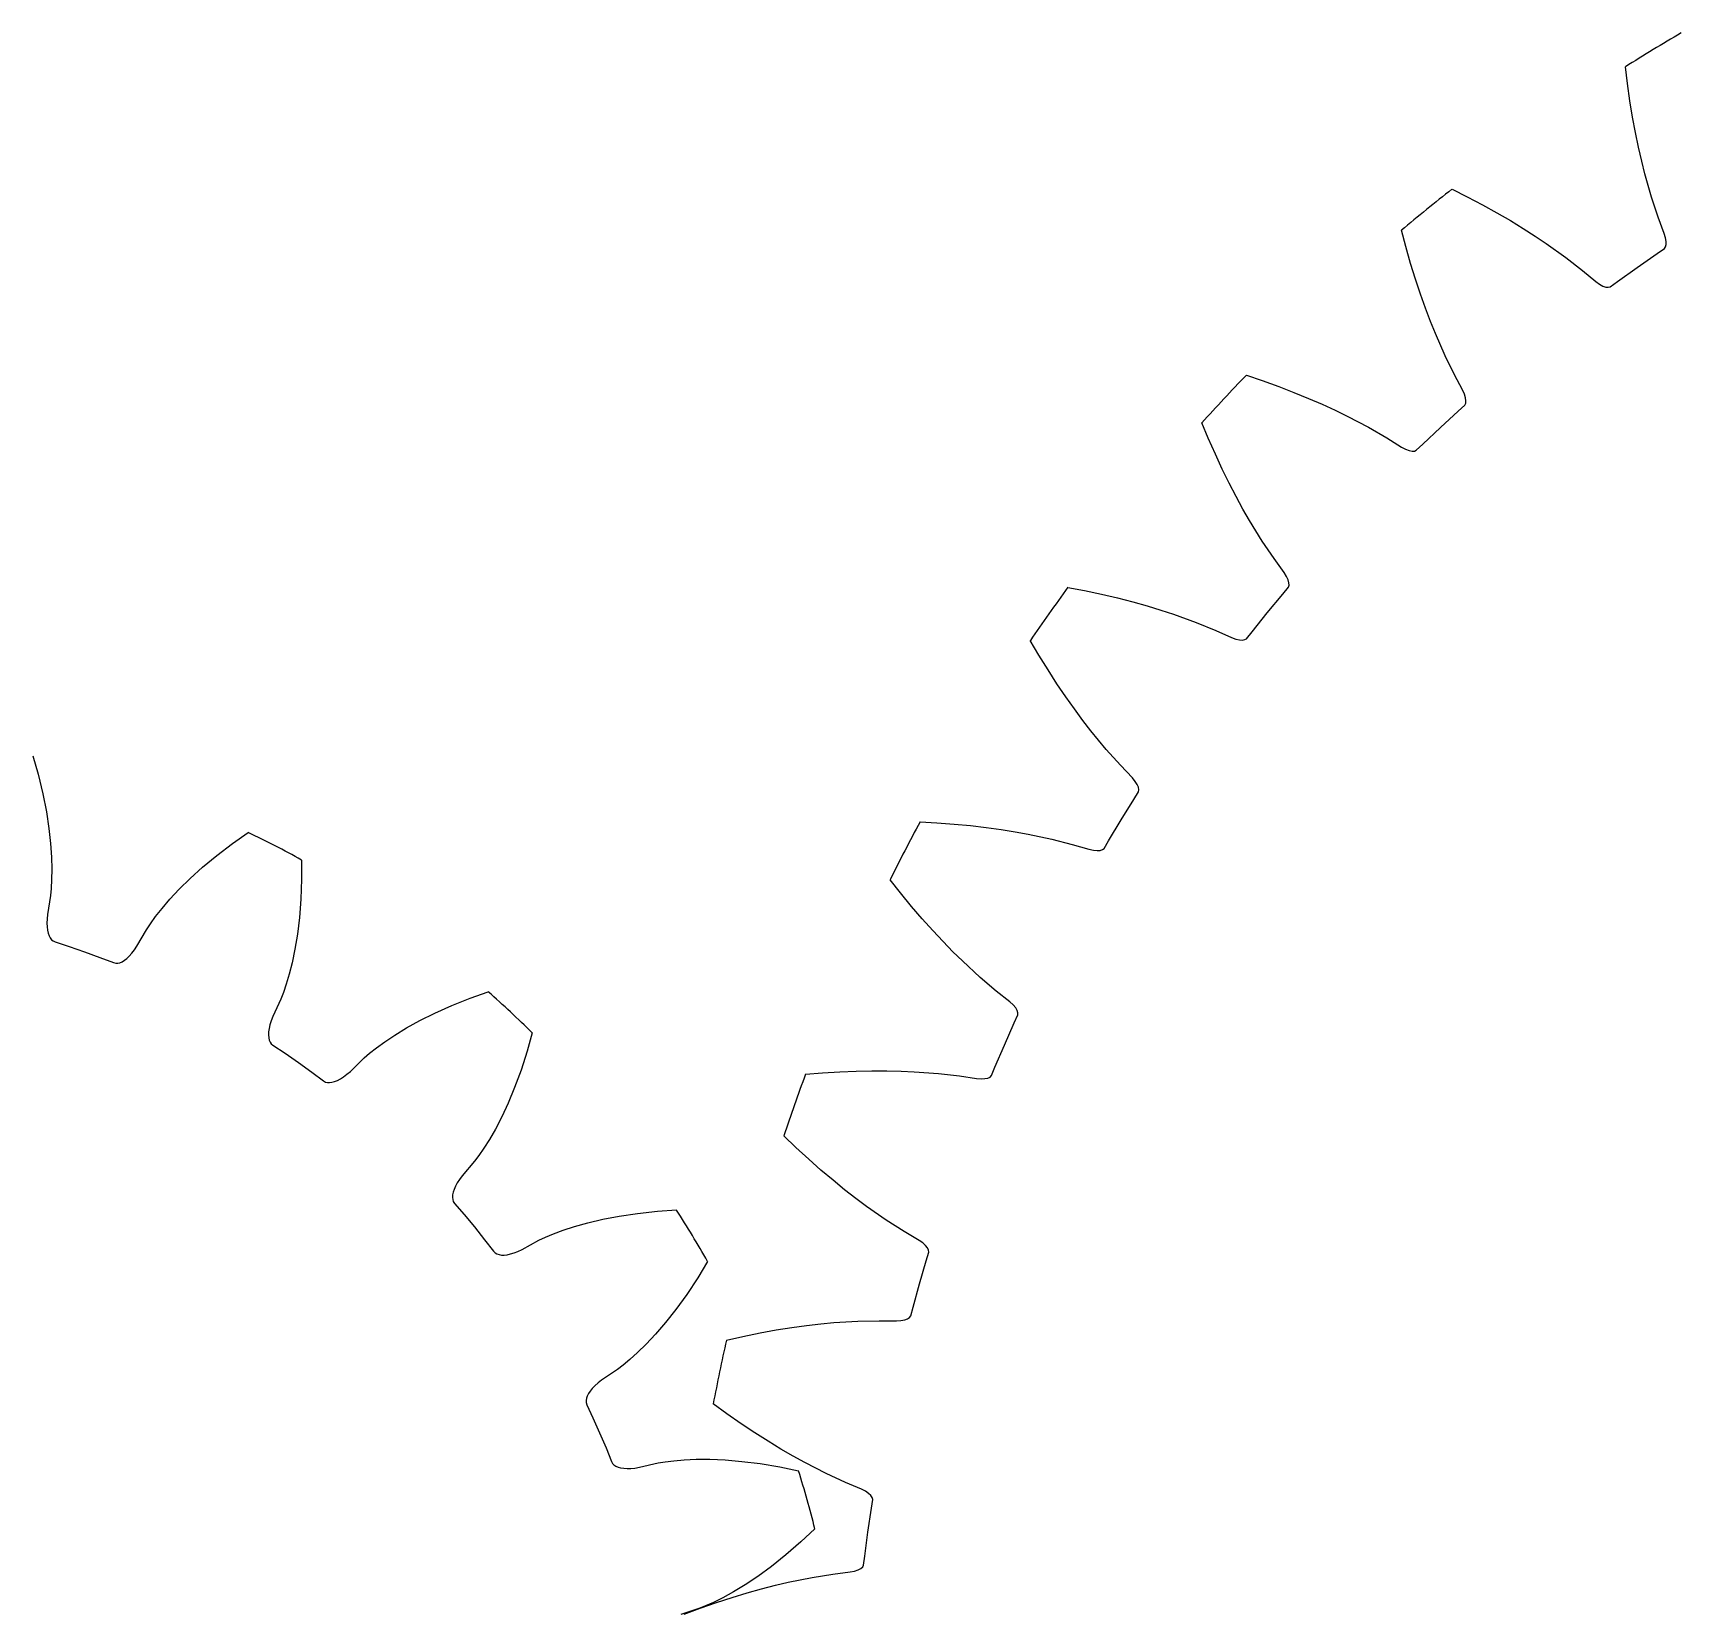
# Model space of a CAD drawing. Extents: x -12.4 to 58.5, y -24 to 24.
# Drawn here: x 2.89 to 22.36, y 2.02 to 20.7 of the extents above; entities that cross this region are included whole.
import ezdxf

# ---------------------------------------------------------------- set-up
doc = ezdxf.new("R2010")
doc.units = 0

msp = doc.modelspace()

# ---------------------------------------------------------------- linework, layer by layer
at = {"layer": 'layer0'}
for p, q in [((21.727, 20.106), (21.703, 20.303)), ((21.756, 19.902), (21.727, 20.106)), ((21.788, 19.71), (21.756, 19.902)), ((21.822, 19.528), (21.788, 19.71)), ((21.858, 19.355), (21.822, 19.528)), ((21.896, 19.19), (21.858, 19.355)), ((21.934, 19.039), (21.896, 19.19)), ((22.012, 18.764), (21.934, 19.039)), ((19.655, 18.858), (19.832, 18.769)), ((19.832, 18.769), (20.015, 18.673)), ((22.091, 18.527), (22.012, 18.764)), ((20.015, 18.673), (20.185, 18.579)), ((20.185, 18.579), (20.346, 18.486)), ((22.162, 18.335), (22.091, 18.527)), ((19.108, 18.179), (19.057, 18.372)), ((20.346, 18.486), (20.496, 18.394)), ((20.496, 18.394), (20.639, 18.303)), ((20.639, 18.303), (20.768, 18.217)), ((22.177, 18.284), (22.162, 18.335)), ((19.165, 17.981), (19.108, 18.179)), ((20.768, 18.217), (21.001, 18.051)), ((22.077, 18.096), (22.164, 18.156)), ((22.164, 18.156), (22.177, 18.176)), ((22.184, 18.24), (22.177, 18.284)), ((22.177, 18.176), (22.184, 18.204)), ((22.184, 18.204), (22.184, 18.24)), ((19.222, 17.796), (19.165, 17.981)), ((21.001, 18.051), (21.198, 17.897)), ((21.609, 17.766), (21.842, 17.932)), ((21.842, 17.932), (22.077, 18.096)), ((19.281, 17.619), (19.222, 17.796)), ((21.198, 17.897), (21.355, 17.766)), ((21.355, 17.766), (21.399, 17.735)), ((21.399, 17.735), (21.438, 17.713)), ((21.523, 17.704), (21.609, 17.766)), ((19.34, 17.453), (19.281, 17.619)), ((21.438, 17.713), (21.472, 17.701)), ((21.472, 17.701), (21.5, 17.698)), ((21.5, 17.698), (21.523, 17.704)), ((19.4, 17.295), (19.34, 17.453)), ((19.458, 17.151), (19.4, 17.295)), ((19.573, 16.889), (19.458, 17.151)), ((19.684, 16.665), (19.573, 16.889)), ((17.225, 16.661), (17.413, 16.597)), ((17.413, 16.597), (17.607, 16.527)), ((19.78, 16.485), (19.684, 16.665)), ((17.607, 16.527), (17.788, 16.457)), ((17.788, 16.457), (17.96, 16.386)), ((17.96, 16.386), (18.122, 16.316)), ((19.802, 16.436), (19.78, 16.485)), ((19.815, 16.393), (19.802, 16.436)), ((19.82, 16.357), (19.815, 16.393)), ((19.817, 16.329), (19.82, 16.357)), ((18.122, 16.316), (18.275, 16.245)), ((18.275, 16.245), (18.416, 16.177)), ((18.416, 16.177), (18.669, 16.044)), ((19.518, 16.042), (19.728, 16.236)), ((19.728, 16.236), (19.807, 16.307)), ((19.807, 16.307), (19.817, 16.329)), ((16.776, 15.914), (16.699, 16.098)), ((18.669, 16.044), (18.885, 15.919)), ((19.31, 15.845), (19.518, 16.042)), ((16.859, 15.726), (16.776, 15.914)), ((18.885, 15.919), (19.058, 15.81)), ((19.058, 15.81), (19.106, 15.786)), ((19.106, 15.786), (19.147, 15.77)), ((19.211, 15.763), (19.233, 15.772)), ((19.233, 15.772), (19.31, 15.845)), ((16.941, 15.55), (16.859, 15.726)), ((19.147, 15.77), (19.183, 15.762)), ((19.183, 15.762), (19.211, 15.763)), ((17.023, 15.383), (16.941, 15.55)), ((17.105, 15.226), (17.023, 15.383)), ((17.185, 15.078), (17.105, 15.226)), ((17.263, 14.943), (17.185, 15.078)), ((17.413, 14.699), (17.263, 14.943)), ((17.552, 14.492), (17.413, 14.699)), ((17.673, 14.327), (17.552, 14.492)), ((17.701, 14.281), (17.673, 14.327)), ((17.719, 14.241), (17.701, 14.281)), ((17.729, 14.206), (17.719, 14.241)), ((15.117, 14.153), (15.313, 14.116)), ((15.313, 14.116), (15.514, 14.072)), ((15.514, 14.072), (15.703, 14.028)), ((15.703, 14.028), (15.883, 13.981)), ((17.473, 13.852), (17.655, 14.073)), ((17.655, 14.073), (17.723, 14.155)), ((17.723, 14.155), (17.73, 14.177)), ((17.73, 14.177), (17.729, 14.206)), ((15.883, 13.981), (16.053, 13.934)), ((16.053, 13.934), (16.214, 13.885)), ((16.214, 13.885), (16.363, 13.836)), ((16.363, 13.836), (16.632, 13.739)), ((17.294, 13.629), (17.473, 13.852)), ((16.632, 13.739), (16.863, 13.645)), ((16.863, 13.645), (17.049, 13.561)), ((14.774, 13.353), (14.673, 13.524)), ((17.049, 13.561), (17.1, 13.542)), ((17.1, 13.542), (17.143, 13.532)), ((17.143, 13.532), (17.179, 13.53)), ((17.179, 13.53), (17.207, 13.535)), ((17.207, 13.535), (17.228, 13.546)), ((17.228, 13.546), (17.294, 13.629)), ((14.882, 13.177), (14.774, 13.353)), ((14.987, 13.014), (14.882, 13.177)), ((15.092, 12.86), (14.987, 13.014)), ((15.193, 12.716), (15.092, 12.86)), ((15.294, 12.58), (15.193, 12.716)), ((15.389, 12.457), (15.294, 12.58)), ((15.57, 12.236), (15.389, 12.457)), ((15.737, 12.05), (15.57, 12.236)), ((15.879, 11.902), (15.737, 12.05)), ((15.912, 11.86), (15.879, 11.902)), ((15.896, 11.648), (15.952, 11.738)), ((15.937, 11.823), (15.912, 11.86)), ((15.951, 11.79), (15.937, 11.823)), ((15.956, 11.762), (15.951, 11.79)), ((15.952, 11.738), (15.956, 11.762)), ((15.745, 11.405), (15.896, 11.648)), ((13.371, 11.382), (13.569, 11.371)), ((13.569, 11.371), (13.775, 11.356)), ((13.775, 11.356), (13.968, 11.338)), ((13.968, 11.338), (14.153, 11.316)), ((14.153, 11.316), (14.327, 11.292)), ((15.598, 11.159), (15.745, 11.405)), ((14.327, 11.292), (14.494, 11.265)), ((14.494, 11.265), (14.647, 11.238)), ((14.647, 11.238), (14.927, 11.178)), ((14.927, 11.178), (15.169, 11.116)), ((15.169, 11.116), (15.365, 11.058)), ((15.544, 11.068), (15.598, 11.159)), ((15.365, 11.058), (15.418, 11.047)), ((15.418, 11.047), (15.462, 11.043)), ((15.462, 11.043), (15.498, 11.045)), ((15.498, 11.045), (15.526, 11.054)), ((15.526, 11.054), (15.544, 11.068)), ((13.14, 10.542), (13.016, 10.698)), ((13.271, 10.383), (13.14, 10.542)), ((13.397, 10.236), (13.271, 10.383)), ((13.521, 10.097), (13.397, 10.236)), ((13.642, 9.969), (13.521, 10.097)), ((13.759, 9.848), (13.642, 9.969)), ((13.871, 9.738), (13.759, 9.848)), ((14.081, 9.544), (13.871, 9.738)), ((14.271, 9.382), (14.081, 9.544)), ((14.431, 9.255), (14.271, 9.382)), ((14.471, 9.219), (14.431, 9.255)), ((14.5, 9.185), (14.471, 9.219)), ((14.518, 9.154), (14.5, 9.185)), ((14.527, 9.127), (14.518, 9.154)), ((14.367, 8.745), (14.483, 9.007)), ((14.483, 9.007), (14.526, 9.103)), ((14.526, 9.103), (14.527, 9.127)), ((14.255, 8.482), (14.367, 8.745)), ((12.018, 8.399), (12.216, 8.415)), ((12.216, 8.415), (12.422, 8.428)), ((12.422, 8.428), (12.615, 8.436)), ((12.615, 8.436), (12.801, 8.44)), ((12.801, 8.44), (12.978, 8.44)), ((12.978, 8.44), (13.146, 8.436)), ((13.146, 8.436), (13.302, 8.43)), ((13.302, 8.43), (13.587, 8.409)), ((13.587, 8.409), (13.836, 8.38)), ((13.836, 8.38), (14.038, 8.35)), ((14.197, 8.367), (14.214, 8.384)), ((14.214, 8.384), (14.255, 8.482)), ((14.038, 8.35), (14.091, 8.346)), ((14.091, 8.346), (14.136, 8.348)), ((14.136, 8.348), (14.171, 8.355)), ((14.171, 8.355), (14.197, 8.367)), ((11.903, 7.535), (11.76, 7.673)), ((12.055, 7.396), (11.903, 7.535)), ((12.2, 7.267), (12.055, 7.396)), ((12.342, 7.147), (12.2, 7.267)), ((12.478, 7.036), (12.342, 7.147)), ((12.612, 6.932), (12.478, 7.036)), ((12.737, 6.839), (12.612, 6.932)), ((12.971, 6.675), (12.737, 6.839)), ((13.182, 6.54), (12.971, 6.675)), ((13.358, 6.437), (13.182, 6.54)), ((13.402, 6.406), (13.358, 6.437)), ((13.435, 6.376), (13.402, 6.406)), ((13.458, 6.348), (13.435, 6.376)), ((13.443, 6.197), (13.473, 6.299)), ((13.47, 6.322), (13.458, 6.348)), ((13.473, 6.299), (13.47, 6.322)), ((13.364, 5.922), (13.443, 6.197)), ((13.288, 5.646), (13.364, 5.922)), ((12.197, 5.45), (12.352, 5.465)), ((12.352, 5.465), (12.637, 5.483)), ((12.637, 5.483), (12.887, 5.488)), ((12.887, 5.488), (13.092, 5.486)), ((13.092, 5.486), (13.145, 5.489)), ((13.145, 5.489), (13.189, 5.497)), ((13.189, 5.497), (13.223, 5.509)), ((13.223, 5.509), (13.247, 5.525)), ((13.247, 5.525), (13.261, 5.544)), ((13.261, 5.544), (13.288, 5.646)), ((11.083, 5.259), (11.277, 5.303)), ((11.277, 5.303), (11.48, 5.343)), ((11.48, 5.343), (11.67, 5.378)), ((11.67, 5.378), (11.854, 5.407)), ((11.854, 5.407), (12.029, 5.431)), ((12.029, 5.431), (12.197, 5.45)), ((11.087, 4.388), (10.927, 4.505)), ((11.257, 4.27), (11.087, 4.388)), ((11.418, 4.163), (11.257, 4.27)), ((11.575, 4.063), (11.418, 4.163)), ((11.726, 3.971), (11.575, 4.063)), ((11.872, 3.887), (11.726, 3.971)), ((12.008, 3.811), (11.872, 3.887)), ((12.263, 3.681), (12.008, 3.811)), ((12.49, 3.577), (12.263, 3.681)), ((12.679, 3.498), (12.49, 3.577)), ((12.726, 3.473), (12.679, 3.498)), ((12.763, 3.448), (12.726, 3.473)), ((12.789, 3.424), (12.763, 3.448)), ((12.805, 3.4), (12.789, 3.424)), ((12.795, 3.272), (12.811, 3.377)), ((12.811, 3.377), (12.805, 3.4)), ((12.754, 2.989), (12.795, 3.272)), ((12.717, 2.705), (12.754, 2.989)), ((12.596, 2.53), (12.639, 2.544)), ((12.639, 2.544), (12.671, 2.56)), ((12.671, 2.56), (12.693, 2.579)), ((12.693, 2.579), (12.704, 2.6)), ((12.704, 2.6), (12.717, 2.705)), ((11.499, 2.32), (11.662, 2.362)), ((11.662, 2.362), (11.814, 2.398)), ((11.814, 2.398), (12.094, 2.455)), ((12.094, 2.455), (12.341, 2.494)), ((12.341, 2.494), (12.544, 2.519)), ((12.544, 2.519), (12.596, 2.53)), ((10.772, 2.091), (10.966, 2.159)), ((10.966, 2.159), (11.151, 2.219)), ((11.151, 2.219), (11.329, 2.273)), ((11.329, 2.273), (11.499, 2.32)), ((10.585, 2.022), (10.772, 2.091))]:
    msp.add_line(p, q, dxfattribs=at)
for start, end in [(120.385, 122.2237), (128.2111, 130.0498), (136.0372, 137.8758), (143.8633, 145.7019), (151.6894, 153.528), (159.5155, 161.3541), (167.3415, 169.1802)]:
    msp.add_arc((34.5, 0), 24, start, end, dxfattribs=at)
at = {"layer": 'layer1'}
for p, q in [((2.89, 12.161), (2.951, 11.945)), ((2.951, 11.945), (3.007, 11.715)), ((3.007, 11.715), (3.049, 11.5)), ((3.049, 11.5), (3.079, 11.304)), ((3.079, 11.304), (3.098, 11.125)), ((3.098, 11.125), (3.109, 10.964)), ((5.061, 10.985), (5.249, 11.128)), ((5.249, 11.128), (5.433, 11.258)), ((3.109, 10.964), (3.113, 10.822)), ((4.893, 10.845), (5.061, 10.985)), ((6.064, 10.931), (6.064, 10.705)), ((3.113, 10.822), (3.111, 10.699)), ((4.617, 10.585), (4.746, 10.712)), ((4.746, 10.712), (4.893, 10.845)), ((3.105, 10.595), (3.097, 10.511)), ((3.111, 10.699), (3.105, 10.595)), ((4.507, 10.467), (4.617, 10.585)), ((6.064, 10.705), (6.056, 10.469)), ((3.097, 10.511), (3.061, 10.288)), ((4.339, 10.263), (4.415, 10.359)), ((4.415, 10.359), (4.507, 10.467)), ((6.056, 10.469), (6.038, 10.251)), ((3.056, 10.235), (3.055, 10.186)), ((3.055, 10.186), (3.057, 10.141)), ((3.061, 10.288), (3.056, 10.235)), ((3.057, 10.141), (3.062, 10.101)), ((4.231, 10.108), (4.278, 10.179)), ((4.278, 10.179), (4.339, 10.263)), ((6.038, 10.251), (6.014, 10.054)), ((3.062, 10.101), (3.071, 10.066)), ((3.071, 10.066), (3.082, 10.036)), ((3.082, 10.036), (3.095, 10.01)), ((3.095, 10.01), (3.111, 9.99)), ((3.111, 9.99), (3.129, 9.975)), ((3.129, 9.975), (3.154, 9.963)), ((3.154, 9.963), (3.317, 9.91)), ((4.118, 9.912), (4.231, 10.108)), ((6.014, 10.054), (5.985, 9.877)), ((3.317, 9.91), (3.499, 9.847)), ((3.499, 9.847), (3.681, 9.78)), ((3.681, 9.78), (3.841, 9.719)), ((3.943, 9.73), (3.971, 9.746)), ((3.971, 9.746), (3.999, 9.768)), ((3.999, 9.768), (4.028, 9.796)), ((4.028, 9.796), (4.058, 9.829)), ((4.058, 9.829), (4.088, 9.868)), ((4.088, 9.868), (4.118, 9.912)), ((5.985, 9.877), (5.952, 9.718)), ((3.841, 9.719), (3.868, 9.712)), ((3.868, 9.712), (3.891, 9.713)), ((3.891, 9.713), (3.917, 9.718)), ((3.917, 9.718), (3.943, 9.73)), ((5.917, 9.581), (5.883, 9.463)), ((5.952, 9.718), (5.917, 9.581)), ((5.849, 9.365), (5.818, 9.286)), ((5.883, 9.463), (5.849, 9.365)), ((8.056, 9.299), (8.269, 9.374)), ((5.818, 9.286), (5.723, 9.081)), ((7.637, 9.123), (7.837, 9.212)), ((7.837, 9.212), (8.056, 9.299)), ((5.69, 8.984), (5.68, 8.94)), ((5.704, 9.03), (5.69, 8.984)), ((5.723, 9.081), (5.704, 9.03)), ((7.302, 8.947), (7.46, 9.034)), ((7.46, 9.034), (7.637, 9.123)), ((5.674, 8.9), (5.673, 8.864)), ((5.673, 8.864), (5.675, 8.832)), ((5.68, 8.94), (5.674, 8.9)), ((5.675, 8.832), (5.681, 8.804)), ((5.681, 8.804), (5.691, 8.78)), ((5.691, 8.78), (5.704, 8.761)), ((6.947, 8.712), (7.046, 8.784)), ((7.046, 8.784), (7.164, 8.863)), ((7.164, 8.863), (7.302, 8.947)), ((8.788, 8.889), (8.728, 8.672)), ((5.704, 8.761), (5.725, 8.742)), ((5.725, 8.742), (5.868, 8.647)), ((5.868, 8.647), (6.026, 8.537)), ((6.64, 8.433), (6.801, 8.592)), ((6.801, 8.592), (6.865, 8.647)), ((6.865, 8.647), (6.947, 8.712)), ((8.728, 8.672), (8.656, 8.447)), ((6.026, 8.537), (6.183, 8.425)), ((6.183, 8.425), (6.321, 8.322)), ((6.56, 8.37), (6.599, 8.399)), ((6.599, 8.399), (6.64, 8.433)), ((8.656, 8.447), (8.58, 8.242)), ((6.321, 8.322), (6.345, 8.308)), ((6.345, 8.308), (6.368, 8.302)), ((6.368, 8.302), (6.393, 8.301)), ((6.393, 8.301), (6.422, 8.305)), ((6.422, 8.305), (6.453, 8.314)), ((6.453, 8.314), (6.486, 8.327)), ((6.486, 8.327), (6.522, 8.346)), ((6.522, 8.346), (6.56, 8.37)), ((8.58, 8.242), (8.504, 8.059)), ((8.504, 8.059), (8.428, 7.896)), ((8.428, 7.896), (8.353, 7.752)), ((8.283, 7.629), (8.217, 7.525)), ((8.353, 7.752), (8.283, 7.629)), ((8.159, 7.439), (8.108, 7.372)), ((8.217, 7.525), (8.159, 7.439)), ((8.108, 7.372), (7.96, 7.2)), ((7.865, 7.039), (7.854, 7.005)), ((7.881, 7.076), (7.865, 7.039)), ((7.902, 7.115), (7.881, 7.076)), ((7.929, 7.157), (7.902, 7.115)), ((7.96, 7.2), (7.929, 7.157)), ((7.847, 6.974), (7.846, 6.945)), ((7.846, 6.945), (7.849, 6.919)), ((7.854, 7.005), (7.847, 6.974)), ((7.849, 6.919), (7.856, 6.897)), ((7.856, 6.897), (7.871, 6.874)), ((7.871, 6.874), (7.983, 6.743)), ((7.983, 6.743), (8.106, 6.595)), ((9.289, 6.601), (9.445, 6.645)), ((9.445, 6.645), (9.621, 6.686)), ((9.621, 6.686), (9.815, 6.724)), ((9.815, 6.724), (10.032, 6.756)), ((10.032, 6.756), (10.267, 6.781)), ((10.267, 6.781), (10.491, 6.796)), ((8.106, 6.595), (8.226, 6.444)), ((8.226, 6.444), (8.331, 6.308)), ((8.669, 6.329), (8.867, 6.438)), ((8.867, 6.438), (8.944, 6.474)), ((8.944, 6.474), (9.04, 6.515)), ((9.04, 6.515), (9.154, 6.557)), ((9.154, 6.557), (9.289, 6.601)), ((8.331, 6.308), (8.351, 6.288)), ((8.351, 6.288), (8.371, 6.277)), ((8.371, 6.277), (8.396, 6.269)), ((8.396, 6.269), (8.424, 6.264)), ((8.424, 6.264), (8.457, 6.264)), ((8.457, 6.264), (8.492, 6.268)), ((8.492, 6.268), (8.532, 6.277)), ((8.532, 6.277), (8.574, 6.29)), ((8.574, 6.29), (8.62, 6.307)), ((8.62, 6.307), (8.669, 6.329)), ((10.861, 6.189), (10.744, 5.996)), ((10.744, 5.996), (10.614, 5.799)), ((10.614, 5.799), (10.486, 5.622)), ((10.363, 5.466), (10.245, 5.329)), ((10.486, 5.622), (10.363, 5.466)), ((10.245, 5.329), (10.135, 5.211)), ((10.034, 5.111), (9.943, 5.029)), ((10.135, 5.211), (10.034, 5.111)), ((9.796, 4.911), (9.608, 4.785)), ((9.863, 4.962), (9.796, 4.911)), ((9.943, 5.029), (9.863, 4.962)), ((9.498, 4.688), (9.473, 4.656)), ((9.529, 4.72), (9.498, 4.688)), ((9.566, 4.752), (9.529, 4.72)), ((9.608, 4.785), (9.566, 4.752)), ((9.428, 4.571), (9.424, 4.545)), ((9.424, 4.545), (9.425, 4.522)), ((9.425, 4.522), (9.434, 4.495)), ((9.438, 4.598), (9.428, 4.571)), ((9.434, 4.495), (9.506, 4.339)), ((9.453, 4.626), (9.438, 4.598)), ((9.473, 4.656), (9.453, 4.626)), ((9.506, 4.339), (9.585, 4.163)), ((9.585, 4.163), (9.66, 3.986)), ((9.66, 3.986), (9.724, 3.826)), ((9.724, 3.826), (9.738, 3.802)), ((9.738, 3.802), (9.754, 3.785)), ((9.754, 3.785), (9.776, 3.771)), ((9.776, 3.771), (9.802, 3.759)), ((9.802, 3.759), (9.833, 3.75)), ((9.833, 3.75), (9.869, 3.745)), ((9.869, 3.745), (9.909, 3.742)), ((9.909, 3.742), (9.953, 3.743)), ((9.953, 3.743), (10.002, 3.747)), ((10.002, 3.747), (10.055, 3.756)), ((10.055, 3.756), (10.275, 3.807)), ((10.275, 3.807), (10.359, 3.821)), ((10.359, 3.821), (10.462, 3.834)), ((10.462, 3.834), (10.584, 3.844)), ((10.584, 3.844), (10.726, 3.85)), ((10.726, 3.85), (10.888, 3.85)), ((10.888, 3.85), (11.068, 3.843)), ((11.068, 3.843), (11.265, 3.826)), ((11.265, 3.826), (11.482, 3.799)), ((11.482, 3.799), (11.715, 3.76)), ((11.715, 3.76), (11.936, 3.713)), ((12.127, 3.029), (11.963, 2.875)), ((11.963, 2.875), (11.785, 2.72)), ((11.614, 2.584), (11.453, 2.467)), ((11.785, 2.72), (11.614, 2.584)), ((11.303, 2.367), (11.165, 2.283)), ((11.453, 2.467), (11.303, 2.367)), ((10.931, 2.16), (10.836, 2.117)), ((11.041, 2.215), (10.931, 2.16)), ((11.165, 2.283), (11.041, 2.215)), ((10.757, 2.086), (10.543, 2.016)), ((10.836, 2.117), (10.757, 2.086))]:
    msp.add_line(p, q, dxfattribs=at)
for start, end in [(60.9798, 64.2376), (45.3276, 48.5854), (29.6755, 32.9332), (14.0233, 17.2811)]:
    msp.add_arc((0, 0), 12.5, start, end, dxfattribs=at)
at = {"layer": 'layer2'}
for p, q in [((21.727, 20.106), (21.703, 20.303)), ((21.756, 19.902), (21.727, 20.106)), ((21.788, 19.71), (21.756, 19.902)), ((21.822, 19.528), (21.788, 19.71)), ((21.858, 19.355), (21.822, 19.528)), ((21.896, 19.19), (21.858, 19.355)), ((21.934, 19.039), (21.896, 19.19)), ((22.012, 18.764), (21.934, 19.039)), ((19.655, 18.858), (19.832, 18.769)), ((19.832, 18.769), (20.015, 18.673)), ((22.091, 18.527), (22.012, 18.764)), ((20.015, 18.673), (20.185, 18.579)), ((20.185, 18.579), (20.346, 18.486)), ((22.162, 18.335), (22.091, 18.527)), ((19.108, 18.179), (19.057, 18.372)), ((20.346, 18.486), (20.496, 18.394)), ((20.496, 18.394), (20.639, 18.303)), ((20.639, 18.303), (20.768, 18.217)), ((22.177, 18.284), (22.162, 18.335)), ((19.165, 17.981), (19.108, 18.179)), ((20.768, 18.217), (21.001, 18.051)), ((22.077, 18.096), (22.164, 18.156)), ((22.164, 18.156), (22.177, 18.176)), ((22.184, 18.24), (22.177, 18.284)), ((22.177, 18.176), (22.184, 18.204)), ((22.184, 18.204), (22.184, 18.24)), ((19.222, 17.796), (19.165, 17.981)), ((21.001, 18.051), (21.198, 17.897)), ((21.609, 17.766), (21.842, 17.932)), ((21.842, 17.932), (22.077, 18.096)), ((19.281, 17.619), (19.222, 17.796)), ((21.198, 17.897), (21.355, 17.766)), ((21.355, 17.766), (21.399, 17.735)), ((21.399, 17.735), (21.438, 17.713)), ((21.523, 17.704), (21.609, 17.766)), ((19.34, 17.453), (19.281, 17.619)), ((21.438, 17.713), (21.472, 17.701)), ((21.472, 17.701), (21.5, 17.698)), ((21.5, 17.698), (21.523, 17.704)), ((19.4, 17.295), (19.34, 17.453)), ((19.458, 17.151), (19.4, 17.295)), ((19.573, 16.889), (19.458, 17.151)), ((19.684, 16.665), (19.573, 16.889)), ((17.225, 16.661), (17.413, 16.597)), ((17.413, 16.597), (17.607, 16.527)), ((19.78, 16.485), (19.684, 16.665)), ((17.607, 16.527), (17.788, 16.457)), ((17.788, 16.457), (17.96, 16.386)), ((17.96, 16.386), (18.122, 16.316)), ((19.802, 16.436), (19.78, 16.485)), ((19.815, 16.393), (19.802, 16.436)), ((19.82, 16.357), (19.815, 16.393)), ((19.817, 16.329), (19.82, 16.357)), ((18.122, 16.316), (18.275, 16.245)), ((18.275, 16.245), (18.416, 16.177)), ((18.416, 16.177), (18.669, 16.044)), ((19.518, 16.042), (19.728, 16.236)), ((19.728, 16.236), (19.807, 16.307)), ((19.807, 16.307), (19.817, 16.329)), ((16.776, 15.914), (16.699, 16.098)), ((18.669, 16.044), (18.885, 15.919)), ((19.31, 15.845), (19.518, 16.042)), ((16.859, 15.726), (16.776, 15.914)), ((18.885, 15.919), (19.058, 15.81)), ((19.058, 15.81), (19.106, 15.786)), ((19.106, 15.786), (19.147, 15.77)), ((19.211, 15.763), (19.233, 15.772)), ((19.233, 15.772), (19.31, 15.845)), ((16.941, 15.55), (16.859, 15.726)), ((19.147, 15.77), (19.183, 15.762)), ((19.183, 15.762), (19.211, 15.763)), ((17.023, 15.383), (16.941, 15.55)), ((17.105, 15.226), (17.023, 15.383)), ((17.185, 15.078), (17.105, 15.226)), ((17.263, 14.943), (17.185, 15.078)), ((17.413, 14.699), (17.263, 14.943)), ((17.552, 14.492), (17.413, 14.699)), ((17.673, 14.327), (17.552, 14.492)), ((17.701, 14.281), (17.673, 14.327)), ((17.719, 14.241), (17.701, 14.281)), ((17.729, 14.206), (17.719, 14.241)), ((15.117, 14.153), (15.313, 14.116)), ((15.313, 14.116), (15.514, 14.072)), ((15.514, 14.072), (15.703, 14.028)), ((15.703, 14.028), (15.883, 13.981)), ((17.473, 13.852), (17.655, 14.073)), ((17.655, 14.073), (17.723, 14.155)), ((17.723, 14.155), (17.73, 14.177)), ((17.73, 14.177), (17.729, 14.206)), ((15.883, 13.981), (16.053, 13.934)), ((16.053, 13.934), (16.214, 13.885)), ((16.214, 13.885), (16.363, 13.836)), ((16.363, 13.836), (16.632, 13.739)), ((17.294, 13.629), (17.473, 13.852)), ((16.632, 13.739), (16.863, 13.645)), ((16.863, 13.645), (17.049, 13.561)), ((14.774, 13.353), (14.673, 13.524)), ((17.049, 13.561), (17.1, 13.542)), ((17.1, 13.542), (17.143, 13.532)), ((17.143, 13.532), (17.179, 13.53)), ((17.179, 13.53), (17.207, 13.535)), ((17.207, 13.535), (17.228, 13.546)), ((17.228, 13.546), (17.294, 13.629)), ((14.882, 13.177), (14.774, 13.353)), ((14.987, 13.014), (14.882, 13.177)), ((15.092, 12.86), (14.987, 13.014)), ((15.193, 12.716), (15.092, 12.86)), ((15.294, 12.58), (15.193, 12.716)), ((15.389, 12.457), (15.294, 12.58)), ((15.57, 12.236), (15.389, 12.457)), ((15.737, 12.05), (15.57, 12.236)), ((15.879, 11.902), (15.737, 12.05)), ((15.912, 11.86), (15.879, 11.902)), ((15.896, 11.648), (15.952, 11.738)), ((15.937, 11.823), (15.912, 11.86)), ((15.951, 11.79), (15.937, 11.823)), ((15.956, 11.762), (15.951, 11.79)), ((15.952, 11.738), (15.956, 11.762)), ((15.745, 11.405), (15.896, 11.648)), ((13.371, 11.382), (13.569, 11.371)), ((13.569, 11.371), (13.775, 11.356)), ((13.775, 11.356), (13.968, 11.338)), ((13.968, 11.338), (14.153, 11.316)), ((14.153, 11.316), (14.327, 11.292)), ((15.598, 11.159), (15.745, 11.405)), ((14.327, 11.292), (14.494, 11.265)), ((14.494, 11.265), (14.647, 11.238)), ((14.647, 11.238), (14.927, 11.178)), ((14.927, 11.178), (15.169, 11.116)), ((15.169, 11.116), (15.365, 11.058)), ((15.544, 11.068), (15.598, 11.159)), ((15.365, 11.058), (15.418, 11.047)), ((15.418, 11.047), (15.462, 11.043)), ((15.462, 11.043), (15.498, 11.045)), ((15.498, 11.045), (15.526, 11.054)), ((15.526, 11.054), (15.544, 11.068)), ((13.14, 10.542), (13.016, 10.698)), ((13.271, 10.383), (13.14, 10.542)), ((13.397, 10.236), (13.271, 10.383)), ((13.521, 10.097), (13.397, 10.236)), ((13.642, 9.969), (13.521, 10.097)), ((13.759, 9.848), (13.642, 9.969)), ((13.871, 9.738), (13.759, 9.848)), ((14.081, 9.544), (13.871, 9.738)), ((14.271, 9.382), (14.081, 9.544)), ((14.431, 9.255), (14.271, 9.382)), ((14.471, 9.219), (14.431, 9.255)), ((14.5, 9.185), (14.471, 9.219)), ((14.518, 9.154), (14.5, 9.185)), ((14.527, 9.127), (14.518, 9.154)), ((14.367, 8.745), (14.483, 9.007)), ((14.483, 9.007), (14.526, 9.103)), ((14.526, 9.103), (14.527, 9.127)), ((14.255, 8.482), (14.367, 8.745)), ((12.018, 8.399), (12.216, 8.415)), ((12.216, 8.415), (12.422, 8.428)), ((12.422, 8.428), (12.615, 8.436)), ((12.615, 8.436), (12.801, 8.44)), ((12.801, 8.44), (12.978, 8.44)), ((12.978, 8.44), (13.146, 8.436)), ((13.146, 8.436), (13.302, 8.43)), ((13.302, 8.43), (13.587, 8.409)), ((13.587, 8.409), (13.836, 8.38)), ((13.836, 8.38), (14.038, 8.35)), ((14.197, 8.367), (14.214, 8.384)), ((14.214, 8.384), (14.255, 8.482)), ((14.038, 8.35), (14.091, 8.346)), ((14.091, 8.346), (14.136, 8.348)), ((14.136, 8.348), (14.171, 8.355)), ((14.171, 8.355), (14.197, 8.367)), ((11.903, 7.535), (11.76, 7.673)), ((12.055, 7.396), (11.903, 7.535)), ((12.2, 7.267), (12.055, 7.396)), ((12.342, 7.147), (12.2, 7.267)), ((12.478, 7.036), (12.342, 7.147)), ((12.612, 6.932), (12.478, 7.036)), ((12.737, 6.839), (12.612, 6.932)), ((12.971, 6.675), (12.737, 6.839)), ((13.182, 6.54), (12.971, 6.675)), ((13.358, 6.437), (13.182, 6.54)), ((13.402, 6.406), (13.358, 6.437)), ((13.435, 6.376), (13.402, 6.406)), ((13.458, 6.348), (13.435, 6.376)), ((13.443, 6.197), (13.473, 6.299)), ((13.47, 6.322), (13.458, 6.348)), ((13.473, 6.299), (13.47, 6.322)), ((13.364, 5.922), (13.443, 6.197)), ((13.288, 5.646), (13.364, 5.922)), ((12.197, 5.45), (12.352, 5.465)), ((12.352, 5.465), (12.637, 5.483)), ((12.637, 5.483), (12.887, 5.488)), ((12.887, 5.488), (13.092, 5.486)), ((13.092, 5.486), (13.145, 5.489)), ((13.145, 5.489), (13.189, 5.497)), ((13.189, 5.497), (13.223, 5.509)), ((13.223, 5.509), (13.247, 5.525)), ((13.247, 5.525), (13.261, 5.544)), ((13.261, 5.544), (13.288, 5.646)), ((11.083, 5.259), (11.277, 5.303)), ((11.277, 5.303), (11.48, 5.343)), ((11.48, 5.343), (11.67, 5.378)), ((11.67, 5.378), (11.854, 5.407)), ((11.854, 5.407), (12.029, 5.431)), ((12.029, 5.431), (12.197, 5.45)), ((11.087, 4.388), (10.927, 4.505)), ((11.257, 4.27), (11.087, 4.388)), ((11.418, 4.163), (11.257, 4.27)), ((11.575, 4.063), (11.418, 4.163)), ((11.726, 3.971), (11.575, 4.063)), ((11.872, 3.887), (11.726, 3.971)), ((12.008, 3.811), (11.872, 3.887)), ((12.263, 3.681), (12.008, 3.811)), ((12.49, 3.577), (12.263, 3.681)), ((12.679, 3.498), (12.49, 3.577)), ((12.726, 3.473), (12.679, 3.498)), ((12.763, 3.448), (12.726, 3.473)), ((12.789, 3.424), (12.763, 3.448)), ((12.805, 3.4), (12.789, 3.424)), ((12.795, 3.272), (12.811, 3.377)), ((12.811, 3.377), (12.805, 3.4)), ((12.754, 2.989), (12.795, 3.272)), ((12.717, 2.705), (12.754, 2.989)), ((12.596, 2.53), (12.639, 2.544)), ((12.639, 2.544), (12.671, 2.56)), ((12.671, 2.56), (12.693, 2.579)), ((12.693, 2.579), (12.704, 2.6)), ((12.704, 2.6), (12.717, 2.705)), ((11.499, 2.32), (11.662, 2.362)), ((11.662, 2.362), (11.814, 2.398)), ((11.814, 2.398), (12.094, 2.455)), ((12.094, 2.455), (12.341, 2.494)), ((12.341, 2.494), (12.544, 2.519)), ((12.544, 2.519), (12.596, 2.53)), ((10.772, 2.091), (10.966, 2.159)), ((10.966, 2.159), (11.151, 2.219)), ((11.151, 2.219), (11.329, 2.273)), ((11.329, 2.273), (11.499, 2.32)), ((10.585, 2.022), (10.772, 2.091))]:
    msp.add_line(p, q, dxfattribs=at)
for start, end in [(120.385, 122.2237), (128.2111, 130.0498), (136.0372, 137.8758), (143.8633, 145.7019), (151.6894, 153.528), (159.5155, 161.3541), (167.3415, 169.1802)]:
    msp.add_arc((34.5, 0), 24, start, end, dxfattribs=at)
at = {"layer": 'layer3'}
for p, q in [((2.89, 12.161), (2.951, 11.945)), ((2.951, 11.945), (3.007, 11.715)), ((3.007, 11.715), (3.049, 11.5)), ((3.049, 11.5), (3.079, 11.304)), ((3.079, 11.304), (3.098, 11.125)), ((3.098, 11.125), (3.109, 10.964)), ((5.061, 10.985), (5.249, 11.128)), ((5.249, 11.128), (5.433, 11.258)), ((3.109, 10.964), (3.113, 10.822)), ((4.893, 10.845), (5.061, 10.985)), ((6.064, 10.931), (6.064, 10.705)), ((3.113, 10.822), (3.111, 10.699)), ((4.617, 10.585), (4.746, 10.712)), ((4.746, 10.712), (4.893, 10.845)), ((3.105, 10.595), (3.097, 10.511)), ((3.111, 10.699), (3.105, 10.595)), ((4.507, 10.467), (4.617, 10.585)), ((6.064, 10.705), (6.056, 10.469)), ((3.097, 10.511), (3.061, 10.288)), ((4.339, 10.263), (4.415, 10.359)), ((4.415, 10.359), (4.507, 10.467)), ((6.056, 10.469), (6.038, 10.251)), ((3.056, 10.235), (3.055, 10.186)), ((3.055, 10.186), (3.057, 10.141)), ((3.061, 10.288), (3.056, 10.235)), ((3.057, 10.141), (3.062, 10.101)), ((4.231, 10.108), (4.278, 10.179)), ((4.278, 10.179), (4.339, 10.263)), ((6.038, 10.251), (6.014, 10.054)), ((3.062, 10.101), (3.071, 10.066)), ((3.071, 10.066), (3.082, 10.036)), ((3.082, 10.036), (3.095, 10.01)), ((3.095, 10.01), (3.111, 9.99)), ((3.111, 9.99), (3.129, 9.975)), ((3.129, 9.975), (3.154, 9.963)), ((3.154, 9.963), (3.317, 9.91)), ((4.118, 9.912), (4.231, 10.108)), ((6.014, 10.054), (5.985, 9.877)), ((3.317, 9.91), (3.499, 9.847)), ((3.499, 9.847), (3.681, 9.78)), ((3.681, 9.78), (3.841, 9.719)), ((3.943, 9.73), (3.971, 9.746)), ((3.971, 9.746), (3.999, 9.768)), ((3.999, 9.768), (4.028, 9.796)), ((4.028, 9.796), (4.058, 9.829)), ((4.058, 9.829), (4.088, 9.868)), ((4.088, 9.868), (4.118, 9.912)), ((5.985, 9.877), (5.952, 9.718)), ((3.841, 9.719), (3.868, 9.712)), ((3.868, 9.712), (3.891, 9.713)), ((3.891, 9.713), (3.917, 9.718)), ((3.917, 9.718), (3.943, 9.73)), ((5.917, 9.581), (5.883, 9.463)), ((5.952, 9.718), (5.917, 9.581)), ((5.849, 9.365), (5.818, 9.286)), ((5.883, 9.463), (5.849, 9.365)), ((8.056, 9.299), (8.269, 9.374)), ((5.818, 9.286), (5.723, 9.081)), ((7.637, 9.123), (7.837, 9.212)), ((7.837, 9.212), (8.056, 9.299)), ((5.69, 8.984), (5.68, 8.94)), ((5.704, 9.03), (5.69, 8.984)), ((5.723, 9.081), (5.704, 9.03)), ((7.302, 8.947), (7.46, 9.034)), ((7.46, 9.034), (7.637, 9.123)), ((5.674, 8.9), (5.673, 8.864)), ((5.673, 8.864), (5.675, 8.832)), ((5.68, 8.94), (5.674, 8.9)), ((5.675, 8.832), (5.681, 8.804)), ((5.681, 8.804), (5.691, 8.78)), ((5.691, 8.78), (5.704, 8.761)), ((6.947, 8.712), (7.046, 8.784)), ((7.046, 8.784), (7.164, 8.863)), ((7.164, 8.863), (7.302, 8.947)), ((8.788, 8.889), (8.728, 8.672)), ((5.704, 8.761), (5.725, 8.742)), ((5.725, 8.742), (5.868, 8.647)), ((5.868, 8.647), (6.026, 8.537)), ((6.64, 8.433), (6.801, 8.592)), ((6.801, 8.592), (6.865, 8.647)), ((6.865, 8.647), (6.947, 8.712)), ((8.728, 8.672), (8.656, 8.447)), ((6.026, 8.537), (6.183, 8.425)), ((6.183, 8.425), (6.321, 8.322)), ((6.56, 8.37), (6.599, 8.399)), ((6.599, 8.399), (6.64, 8.433)), ((8.656, 8.447), (8.58, 8.242)), ((6.321, 8.322), (6.345, 8.308)), ((6.345, 8.308), (6.368, 8.302)), ((6.368, 8.302), (6.393, 8.301)), ((6.393, 8.301), (6.422, 8.305)), ((6.422, 8.305), (6.453, 8.314)), ((6.453, 8.314), (6.486, 8.327)), ((6.486, 8.327), (6.522, 8.346)), ((6.522, 8.346), (6.56, 8.37)), ((8.58, 8.242), (8.504, 8.059)), ((8.504, 8.059), (8.428, 7.896)), ((8.428, 7.896), (8.353, 7.752)), ((8.283, 7.629), (8.217, 7.525)), ((8.353, 7.752), (8.283, 7.629)), ((8.159, 7.439), (8.108, 7.372)), ((8.217, 7.525), (8.159, 7.439)), ((8.108, 7.372), (7.96, 7.2)), ((7.865, 7.039), (7.854, 7.005)), ((7.881, 7.076), (7.865, 7.039)), ((7.902, 7.115), (7.881, 7.076)), ((7.929, 7.157), (7.902, 7.115)), ((7.96, 7.2), (7.929, 7.157)), ((7.847, 6.974), (7.846, 6.945)), ((7.846, 6.945), (7.849, 6.919)), ((7.854, 7.005), (7.847, 6.974)), ((7.849, 6.919), (7.856, 6.897)), ((7.856, 6.897), (7.871, 6.874)), ((7.871, 6.874), (7.983, 6.743)), ((7.983, 6.743), (8.106, 6.595)), ((9.289, 6.601), (9.445, 6.645)), ((9.445, 6.645), (9.621, 6.686)), ((9.621, 6.686), (9.815, 6.724)), ((9.815, 6.724), (10.032, 6.756)), ((10.032, 6.756), (10.267, 6.781)), ((10.267, 6.781), (10.491, 6.796)), ((8.106, 6.595), (8.226, 6.444)), ((8.226, 6.444), (8.331, 6.308)), ((8.669, 6.329), (8.867, 6.438)), ((8.867, 6.438), (8.944, 6.474)), ((8.944, 6.474), (9.04, 6.515)), ((9.04, 6.515), (9.154, 6.557)), ((9.154, 6.557), (9.289, 6.601)), ((8.331, 6.308), (8.351, 6.288)), ((8.351, 6.288), (8.371, 6.277)), ((8.371, 6.277), (8.396, 6.269)), ((8.396, 6.269), (8.424, 6.264)), ((8.424, 6.264), (8.457, 6.264)), ((8.457, 6.264), (8.492, 6.268)), ((8.492, 6.268), (8.532, 6.277)), ((8.532, 6.277), (8.574, 6.29)), ((8.574, 6.29), (8.62, 6.307)), ((8.62, 6.307), (8.669, 6.329)), ((10.861, 6.189), (10.744, 5.996)), ((10.744, 5.996), (10.614, 5.799)), ((10.614, 5.799), (10.486, 5.622)), ((10.363, 5.466), (10.245, 5.329)), ((10.486, 5.622), (10.363, 5.466)), ((10.245, 5.329), (10.135, 5.211)), ((10.034, 5.111), (9.943, 5.029)), ((10.135, 5.211), (10.034, 5.111)), ((9.796, 4.911), (9.608, 4.785)), ((9.863, 4.962), (9.796, 4.911)), ((9.943, 5.029), (9.863, 4.962)), ((9.498, 4.688), (9.473, 4.656)), ((9.529, 4.72), (9.498, 4.688)), ((9.566, 4.752), (9.529, 4.72)), ((9.608, 4.785), (9.566, 4.752)), ((9.428, 4.571), (9.424, 4.545)), ((9.424, 4.545), (9.425, 4.522)), ((9.425, 4.522), (9.434, 4.495)), ((9.438, 4.598), (9.428, 4.571)), ((9.434, 4.495), (9.506, 4.339)), ((9.453, 4.626), (9.438, 4.598)), ((9.473, 4.656), (9.453, 4.626)), ((9.506, 4.339), (9.585, 4.163)), ((9.585, 4.163), (9.66, 3.986)), ((9.66, 3.986), (9.724, 3.826)), ((9.724, 3.826), (9.738, 3.802)), ((9.738, 3.802), (9.754, 3.785)), ((9.754, 3.785), (9.776, 3.771)), ((9.776, 3.771), (9.802, 3.759)), ((9.802, 3.759), (9.833, 3.75)), ((9.833, 3.75), (9.869, 3.745)), ((9.869, 3.745), (9.909, 3.742)), ((9.909, 3.742), (9.953, 3.743)), ((9.953, 3.743), (10.002, 3.747)), ((10.002, 3.747), (10.055, 3.756)), ((10.055, 3.756), (10.275, 3.807)), ((10.275, 3.807), (10.359, 3.821)), ((10.359, 3.821), (10.462, 3.834)), ((10.462, 3.834), (10.584, 3.844)), ((10.584, 3.844), (10.726, 3.85)), ((10.726, 3.85), (10.888, 3.85)), ((10.888, 3.85), (11.068, 3.843)), ((11.068, 3.843), (11.265, 3.826)), ((11.265, 3.826), (11.482, 3.799)), ((11.482, 3.799), (11.715, 3.76)), ((11.715, 3.76), (11.936, 3.713)), ((12.127, 3.029), (11.963, 2.875)), ((11.963, 2.875), (11.785, 2.72)), ((11.614, 2.584), (11.453, 2.467)), ((11.785, 2.72), (11.614, 2.584)), ((11.303, 2.367), (11.165, 2.283)), ((11.453, 2.467), (11.303, 2.367)), ((10.931, 2.16), (10.836, 2.117)), ((11.041, 2.215), (10.931, 2.16)), ((11.165, 2.283), (11.041, 2.215)), ((10.757, 2.086), (10.543, 2.016)), ((10.836, 2.117), (10.757, 2.086))]:
    msp.add_line(p, q, dxfattribs=at)
for start, end in [(60.9798, 64.2376), (45.3276, 48.5854), (29.6755, 32.9332), (14.0233, 17.2811)]:
    msp.add_arc((0, 0), 12.5, start, end, dxfattribs=at)

doc.saveas('drawing.dxf')
